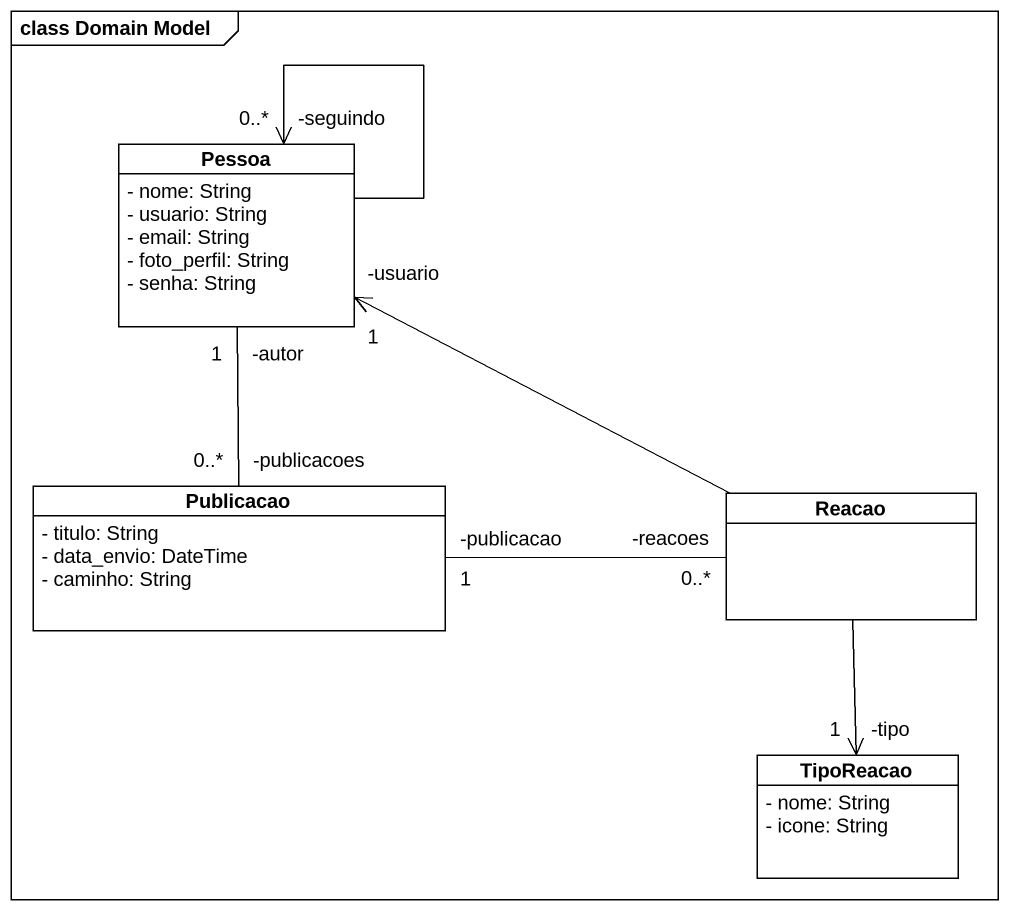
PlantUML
@startuml
mainframe class Domain Model
hide circle
hide empty members
skinparam classAttributeIconSize 0
class Pessoa {
  - nome: String
  - usuario: String
  - email: String
  - foto_perfil: String
  - senha: String
}
class Publicacao {
  - titulo: String
  - data_envio: DateTime
  - caminho: String
}
class Reacao
class TipoReacao {
  - nome: String
  - icone: String
}
Pessoa --> "-seguindo\n0..*" Pessoa
Pessoa "-autor\n1" -- "-publicacoes\n0..*" Publicacao
Pessoa "-usuario\n1" <-right- Reacao
Publicacao "-publicacao\n1" -right- "-reacoes\n0..*" Reacao
Reacao --> "-tipo\n1" TipoReacao
@enduml
